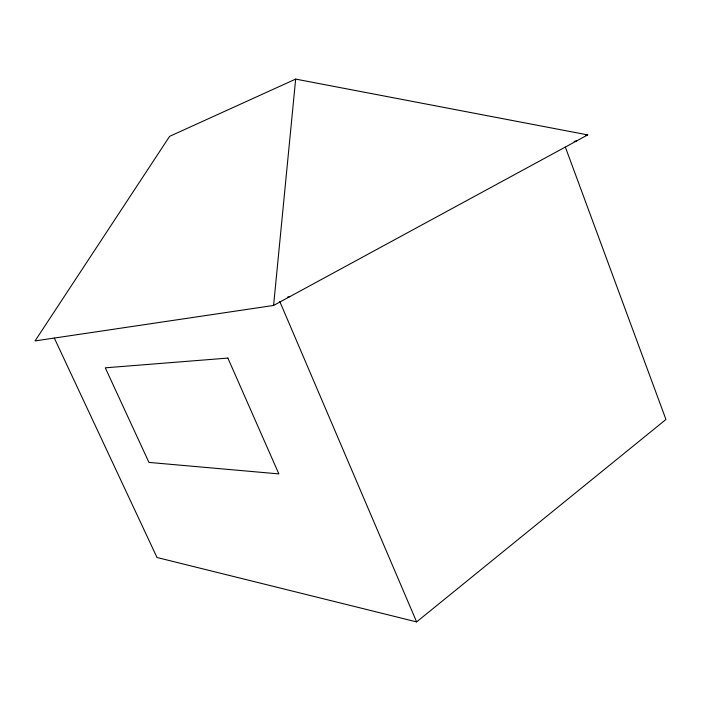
<?xml version="1.0" encoding="UTF-8"?>
<svg xmlns="http://www.w3.org/2000/svg" width="701" height="701" viewBox="0 0 701 701"><rect width="100%" height="100%" fill="white"/><g stroke="black" fill="none" stroke-linecap="round" stroke-linejoin="round"><path stroke-width="1.05" d="M273.592 305.452L295.664 79.099L587.727 134.899L273.592 305.452L35.05 340.923L169.624 136.344L295.664 79.099M54.292 338.022L157.006 557.497L416.622 621.901L665.95 419.478L565.383 147.166M585.615 135.468L587.727 134.899M574.137 141.453L577.107 140.664M287.655 297.031L289.697 296.707M279.778 301.491L416.622 621.901M227.886 358.08L105.281 367.823L148.945 462.406L278.858 473.902L227.886 358.08"/></g></svg>
